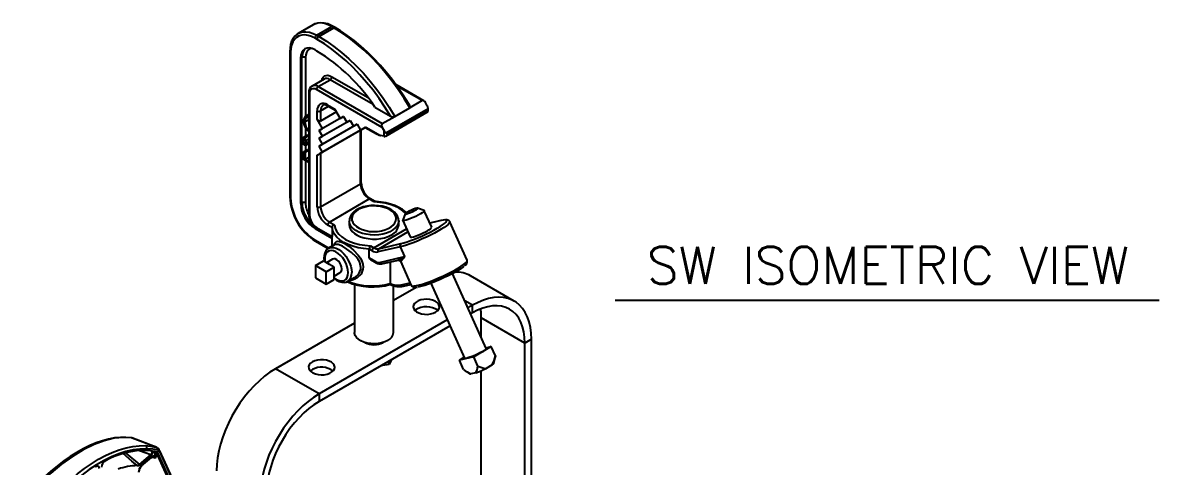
# Model space of a CAD drawing. Extents: x 6 to 134, y 1 to 99.
# Drawn here: x 10.71 to 33.74, y 86.35 to 95.33 of the extents above; entities that cross this region are included whole.
import ezdxf
from ezdxf.enums import TextEntityAlignment as Align

# ---------------------------------------------------------------- set-up
doc = ezdxf.new("R2010")
doc.units = 0
doc.header["$MEASUREMENT"] = 0
doc.layers.add('OBJECT', color=7, linetype='CONTINUOUS')
doc.styles.get("Standard").update_dxf_attribs({"font": 'SIMPLEX'})

msp = doc.modelspace()

# ---------------------------------------------------------------- linework, layer by layer
at = {"layer": 'OBJECT'}
for p, q in [((16.597, 95.287), (16.292, 95.111)), ((16.667, 95.073), (16.972, 95.25)), ((16.707, 95.05), (17.012, 95.227)), ((17.012, 95.227), (16.972, 95.25)), ((17.037, 95.229), (16.997, 95.252)), ((16.672, 94.989), (16.632, 95.012)), ((16.667, 95.073), (16.707, 95.05)), ((16.122, 94.747), (16.122, 91.803)), ((16.137, 94.726), (16.137, 91.783)), ((16.672, 94.754), (16.632, 94.777)), ((16.367, 94.624), (16.34, 94.609)), ((16.34, 94.609), (16.34, 91.665)), ((16.367, 91.681), (16.367, 94.624)), ((16.438, 94.624), (16.438, 93.426)), ((16.974, 94.235), (17.706, 93.813)), ((16.814, 94.186), (16.572, 94.046)), ((16.697, 94.034), (16.939, 94.174)), ((16.697, 94.034), (17.995, 93.284)), ((17.811, 93.671), (16.939, 94.174)), ((18.837, 93.747), (18.27, 94.075)), ((18.803, 93.751), (18.292, 94.046)), ((16.505, 93.912), (16.505, 91.448)), ((16.52, 93.891), (16.52, 91.428)), ((17.993, 93.204), (16.661, 93.973)), ((16.675, 93.378), (16.675, 93.541)), ((16.745, 93.541), (16.908, 93.635)), ((16.745, 93.541), (16.745, 93.337)), ((16.887, 93.664), (17.028, 93.582)), ((16.897, 93.641), (17.043, 93.557)), ((17.028, 93.582), (17.139, 93.391)), ((17.847, 93.619), (18.16, 93.438)), ((18.066, 93.033), (18.923, 93.528)), ((18.067, 93.096), (18.923, 93.591)), ((18.908, 93.543), (18.101, 93.077)), ((18.101, 93.07), (18.908, 93.536)), ((18.246, 93.429), (18.552, 93.606)), ((18.803, 93.751), (18.552, 93.606)), ((18.908, 93.644), (18.871, 93.711)), ((18.908, 93.536), (18.908, 93.543)), ((18.923, 93.528), (18.923, 93.592)), ((16.426, 93.321), (16.497, 93.362)), ((16.505, 93.47), (16.439, 93.432)), ((16.454, 93.438), (16.505, 93.468)), ((16.454, 93.438), (16.47, 93.405)), ((16.47, 93.405), (16.463, 93.398)), ((16.47, 93.405), (16.505, 93.426)), ((16.505, 93.411), (16.497, 93.362)), ((16.497, 93.362), (16.505, 93.31)), ((16.785, 93.187), (16.675, 93.378)), ((17.208, 93.431), (16.716, 93.147)), ((17.345, 93.351), (16.716, 92.988)), ((17.064, 93.521), (16.745, 93.337)), ((17.208, 93.431), (16.785, 93.187)), ((17.345, 93.351), (16.785, 93.028)), ((17.139, 93.391), (17.207, 93.431)), ((17.207, 93.431), (17.139, 93.391)), ((17.207, 93.431), (17.276, 93.311)), ((17.276, 93.311), (17.345, 93.351)), ((17.345, 93.351), (17.276, 93.311)), ((17.345, 93.351), (17.414, 93.232)), ((17.995, 93.284), (18.246, 93.429)), ((16.438, 93.204), (16.438, 93.035)), ((17.483, 93.272), (16.716, 92.829)), ((16.716, 93.147), (16.785, 93.187)), ((16.785, 93.028), (16.716, 93.147)), ((17.553, 93.153), (16.745, 92.686)), ((17.483, 93.272), (16.785, 92.868)), ((17.648, 93.207), (16.785, 92.709)), ((17.414, 93.232), (17.483, 93.272)), ((17.483, 93.272), (17.414, 93.232)), ((17.483, 93.272), (17.552, 93.152)), ((17.552, 93.152), (17.663, 93.216)), ((17.648, 93.208), (17.552, 93.152)), ((17.553, 92.065), (17.553, 93.153)), ((17.648, 93.207), (17.568, 93.161)), ((17.568, 92.085), (17.568, 93.161)), ((17.648, 93.208), (17.876, 93.076)), ((17.663, 93.216), (17.956, 93.047)), ((17.993, 93.204), (18.03, 93.137)), ((18.03, 93.028), (18.03, 93.137)), ((18.101, 93.077), (18.101, 93.07)), ((16.406, 93.017), (16.477, 93.058)), ((16.406, 92.858), (16.406, 93.017)), ((16.406, 93.017), (16.433, 93.001)), ((16.433, 92.842), (16.406, 92.858)), ((16.433, 93.001), (16.504, 93.042)), ((16.433, 93.001), (16.433, 92.935)), ((16.433, 92.935), (16.504, 92.976)), ((16.433, 92.935), (16.505, 92.894)), ((16.505, 92.867), (16.433, 92.908)), ((16.433, 92.908), (16.433, 92.842)), ((16.433, 92.842), (16.49, 92.875)), ((16.438, 92.845), (16.438, 92.741)), ((16.477, 93.058), (16.504, 93.042)), ((16.504, 93.042), (16.504, 92.976)), ((16.504, 92.976), (16.505, 92.975)), ((16.716, 92.988), (16.785, 93.028)), ((16.785, 92.868), (16.716, 92.988)), ((16.716, 92.829), (16.785, 92.868)), ((18.03, 93.028), (17.956, 93.047)), ((16.406, 92.722), (16.477, 92.763)), ((16.406, 92.552), (16.406, 92.722)), ((16.406, 92.722), (16.433, 92.707)), ((16.433, 92.707), (16.504, 92.748)), ((16.433, 92.707), (16.433, 92.564)), ((16.477, 92.763), (16.504, 92.748)), ((16.504, 92.748), (16.504, 92.604)), ((16.675, 92.646), (16.785, 92.709)), ((16.675, 91.599), (16.675, 92.646)), ((16.785, 92.709), (16.716, 92.829)), ((16.745, 92.686), (16.745, 91.599)), ((16.505, 92.495), (16.406, 92.552)), ((16.433, 92.564), (16.504, 92.604)), ((16.433, 92.564), (16.505, 92.522)), ((16.438, 92.534), (16.438, 91.681)), ((16.504, 92.604), (16.505, 92.603)), ((16.745, 91.599), (17.553, 92.065)), ((16.922, 91.293), (17.73, 91.759)), ((17.832, 91.7), (17.73, 91.759)), ((17.848, 91.707), (17.755, 91.761)), ((16.367, 91.681), (16.34, 91.665)), ((18.46, 91.46), (18.409, 91.331)), ((18.842, 91.526), (18.712, 91.574)), ((18.997, 91.187), (18.847, 91.522)), ((16.976, 91.18), (16.887, 91.231)), ((16.922, 91.293), (17.025, 91.233)), ((17.327, 91.318), (17.327, 91.236)), ((18.327, 91.236), (18.327, 91.318)), ((18.409, 91.326), (18.559, 90.991)), ((19.191, 91.325), (18.959, 91.272)), ((19.182, 91.322), (18.96, 91.271)), ((19.715, 90.518), (19.365, 91.298)), ((16.658, 91.176), (16.632, 91.161)), ((16.632, 91.161), (16.974, 90.963)), ((16.661, 91.183), (16.976, 91.001)), ((16.672, 91.16), (16.974, 90.985)), ((16.976, 91.18), (16.976, 91.001)), ((17.822, 90.773), (18.485, 91.156)), ((17.923, 90.751), (18.514, 91.092)), ((16.632, 90.925), (16.911, 90.764)), ((16.642, 90.903), (16.898, 90.755)), ((16.901, 90.758), (16.907, 90.762)), ((17.035, 90.836), (16.907, 90.762)), ((16.974, 90.985), (16.974, 90.8)), ((17.753, 90.813), (17.822, 90.773)), ((18.359, 90.79), (17.908, 90.686)), ((17.923, 90.751), (18.374, 90.856)), ((18.359, 90.79), (18.448, 90.592)), ((16.988, 90.541), (16.863, 90.469)), ((17.731, 90.565), (17.731, 90.744)), ((17.787, 90.712), (17.731, 90.744)), ((17.731, 90.565), (17.858, 90.492)), ((17.753, 90.535), (17.868, 90.469)), ((17.939, 90.475), (18.448, 90.592)), ((16.639, 90.411), (16.801, 90.505)), ((16.857, 90.285), (16.639, 90.411)), ((16.639, 90.411), (16.639, 90.16)), ((16.893, 90.452), (16.801, 90.505)), ((16.857, 90.285), (17.019, 90.379)), ((16.928, 90.432), (16.893, 90.452)), ((17.019, 90.379), (16.928, 90.432)), ((17.019, 90.274), (17.019, 90.379)), ((17.986, 90.446), (18.317, 90.523)), ((18.152, 90.485), (18.152, 90.051)), ((18.352, 90.514), (18.35, 90.515)), ((18.352, 90.514), (18.361, 90.501)), ((18.361, 90.501), (18.582, 90.009)), ((18.365, 90.496), (18.361, 90.501)), ((16.639, 90.16), (16.857, 90.034)), ((16.857, 90.034), (16.857, 90.285)), ((16.857, 90.034), (17.019, 90.128)), ((17.019, 90.233), (17.019, 90.274)), ((17.019, 90.199), (17.144, 90.271)), ((17.019, 90.128), (17.019, 90.233)), ((17.295, 90.091), (17.434, 90.171)), ((20.099, 88.733), (19.418, 90.25)), ((20.668, 89.691), (19.785, 90.202)), ((17.432, 90.028), (17.432, 89.056)), ((18.152, 90.048), (18.152, 90.051)), ((18.222, 89.056), (18.222, 90.007)), ((18.684, 89.97), (18.222, 89.703)), ((18.379, 90.02), (18.559, 90.062)), ((18.425, 89.992), (18.575, 90.026)), ((18.98, 90.053), (19.662, 88.536)), ((19.824, 89.608), (19.665, 89.7)), ((19.824, 89.608), (19.731, 89.554)), ((19.824, 89.454), (19.786, 89.432)), ((19.824, 89.454), (19.824, 89.608)), ((17.432, 89.247), (15.829, 88.322)), ((19.313, 89.312), (16.713, 87.812)), ((19.368, 89.191), (16.713, 87.658)), ((20.885, 88.842), (20.001, 89.352)), ((20.001, 88.951), (20.001, 89.352)), ((20.202, 88.77), (19.849, 88.566)), ((20.094, 88.745), (20.202, 88.77)), ((20.287, 88.581), (20.202, 88.77)), ((21.018, 88.918), (20.885, 88.842)), ((20.885, 83.684), (20.885, 88.842)), ((21.018, 83.761), (21.018, 88.918)), ((18.179, 88.504), (18.133, 88.406)), ((18.133, 88.406), (18.133, 88.478)), ((19.849, 88.566), (19.559, 88.499)), ((19.559, 88.499), (19.654, 88.554)), ((19.644, 88.31), (19.559, 88.499)), ((19.934, 88.377), (19.849, 88.566)), ((20.259, 88.437), (20.282, 88.551)), ((20.287, 88.581), (20.28, 88.548)), ((16.713, 87.812), (15.829, 88.322)), ((18.133, 88.406), (17.963, 88.38)), ((19.743, 88.24), (19.777, 88.22)), ((19.892, 88.242), (19.787, 88.218)), ((20.001, 83.806), (20.001, 88.284)), ((20.225, 88.402), (20.098, 88.329)), ((16.713, 87.812), (16.713, 87.658)), ((12.908, 86.925), (12.906, 86.925)), ((13.411, 86.734), (12.928, 86.919)), ((12.8, 86.616), (13.073, 86.383)), ((13.303, 86.58), (13.075, 86.661)), ((13.18, 86.675), (13.219, 86.698)), ((13.396, 86.555), (13.386, 86.637)), ((13.399, 86.642), (13.409, 86.556)), ((13.413, 86.637), (13.411, 86.638)), ((13.83, 85.726), (13.418, 86.626)), ((13.481, 86.66), (13.43, 86.631)), ((13.43, 86.631), (13.849, 85.718)), ((13.476, 86.671), (13.474, 86.676)), ((13.478, 86.676), (13.476, 86.68)), ((13.478, 86.676), (13.478, 86.676)), ((13.929, 85.683), (13.481, 86.66)), ((13.931, 85.688), (13.483, 86.664)), ((12.376, 86.456), (12.366, 86.45)), ((13.073, 86.383), (13.303, 86.58)), ((13.311, 86.569), (13.081, 86.372)), ((13.117, 86.354), (13.32, 86.527)), ((13.118, 86.361), (13.321, 86.534)), ((13.32, 86.527), (13.319, 86.527)), ((13.394, 86.51), (13.33, 86.535))]:
    msp.add_line(p, q, dxfattribs=at)
at = {"layer": 'OBJECT', "color": 1}
msp.add_line((22.712, 89.71), (33.743, 89.71), dxfattribs=at)
at = {"layer": 'OBJECT', "flags": 128}
for points in [[(16.295, 95.112), (16.32, 95.124), (16.38, 95.142), (16.447, 95.145), (16.517, 95.135), (16.591, 95.111), (16.667, 95.073)], [(16.997, 95.252), (16.96, 95.272), (16.889, 95.302), (16.819, 95.32), (16.751, 95.326), (16.687, 95.32), (16.628, 95.302), (16.595, 95.284)], [(16.972, 95.25), (16.897, 95.287), (16.823, 95.311), (16.752, 95.322), (16.686, 95.318), (16.625, 95.301), (16.597, 95.287)], [(18.552, 93.606), (18.438, 93.793), (18.316, 93.975), (18.189, 94.151), (18.055, 94.319), (17.916, 94.479), (17.773, 94.63), (17.625, 94.772), (17.475, 94.903), (17.322, 95.023), (17.168, 95.131), (17.012, 95.227)], [(18.559, 93.635), (18.525, 93.693), (18.421, 93.858), (18.311, 94.019), (18.196, 94.175), (18.076, 94.325), (17.952, 94.469), (17.825, 94.605), (17.694, 94.734), (17.56, 94.854), (17.424, 94.966), (17.286, 95.069), (17.147, 95.163), (17.037, 95.229)], [(16.296, 95.111), (16.27, 95.097), (16.225, 95.057), (16.188, 95.009), (16.158, 94.951), (16.137, 94.886), (16.125, 94.813), (16.122, 94.747)], [(16.632, 95.012), (16.561, 95.047), (16.492, 95.07), (16.426, 95.079), (16.364, 95.076), (16.307, 95.06), (16.257, 95.031), (16.215, 94.99), (16.181, 94.938), (16.157, 94.876), (16.142, 94.805), (16.137, 94.726)], [(18.16, 93.438), (18.049, 93.618), (17.931, 93.792), (17.807, 93.959), (17.677, 94.12), (17.543, 94.273), (17.404, 94.418), (17.262, 94.553), (17.117, 94.678), (16.97, 94.793), (16.821, 94.897), (16.672, 94.989)], [(16.707, 95.05), (16.862, 94.954), (17.016, 94.846), (17.169, 94.726), (17.32, 94.595), (17.467, 94.454), (17.611, 94.303), (17.75, 94.143), (17.883, 93.974), (18.011, 93.799), (18.132, 93.617), (18.246, 93.429)], [(16.632, 94.777), (16.575, 94.803), (16.52, 94.816), (16.47, 94.814), (16.426, 94.797), (16.389, 94.767), (16.362, 94.725), (16.346, 94.671), (16.34, 94.609)], [(16.566, 94.806), (16.552, 94.804), (16.513, 94.79), (16.481, 94.764), (16.457, 94.726), (16.443, 94.679), (16.438, 94.624)], [(16.767, 94.159), (16.779, 94.197), (16.798, 94.228), (16.824, 94.25), (16.857, 94.262), (16.893, 94.264), (16.933, 94.254), (16.974, 94.235)], [(16.453, 93.388), (16.435, 93.37), (16.426, 93.321)], [(18.467, 91.469), (18.41, 91.521), (18.336, 91.57), (18.251, 91.613), (18.156, 91.648), (18.053, 91.674), (17.944, 91.691), (17.832, 91.7)], [(18.484, 91.481), (18.466, 91.499), (18.403, 91.547), (18.331, 91.589), (18.25, 91.626), (18.163, 91.657), (18.07, 91.681), (17.973, 91.697), (17.874, 91.707), (17.845, 91.708)], [(17.509, 91.543), (17.457, 91.507), (17.417, 91.466), (17.391, 91.422), (17.378, 91.376), (17.38, 91.33), (17.396, 91.284), (17.426, 91.241), (17.469, 91.202), (17.523, 91.167), (17.587, 91.139), (17.659, 91.118), (17.737, 91.104), (17.817, 91.099), (17.897, 91.102), (17.976, 91.114), (18.049, 91.133), (18.115, 91.159), (18.172, 91.192), (18.218, 91.231), (18.252, 91.273), (18.271, 91.318), (18.277, 91.365), (18.268, 91.411), (18.245, 91.456), (18.208, 91.497), (18.159, 91.534), (18.1, 91.566), (18.031, 91.59), (17.956, 91.608), (17.877, 91.617), (17.797, 91.618), (17.717, 91.611), (17.641, 91.595), (17.571, 91.572), (17.509, 91.543)], [(18.326, 91.321), (18.322, 91.36), (18.306, 91.408), (18.279, 91.453), (18.24, 91.495), (18.191, 91.532), (18.132, 91.565), (18.065, 91.591), (17.993, 91.611), (17.917, 91.623), (17.838, 91.628), (17.76, 91.625), (17.683, 91.615), (17.609, 91.598), (17.541, 91.573), (17.484, 91.545)], [(18.842, 91.526), (18.846, 91.523), (18.844, 91.513), (18.83, 91.498), (18.803, 91.479), (18.767, 91.456), (18.722, 91.432), (18.672, 91.407), (18.619, 91.383), (18.567, 91.361), (18.518, 91.344), (18.476, 91.33), (18.442, 91.323), (18.42, 91.321), (18.409, 91.325), (18.409, 91.331)], [(18.506, 91.495), (18.478, 91.478), (18.462, 91.464), (18.46, 91.456), (18.471, 91.454), (18.495, 91.459), (18.529, 91.469), (18.569, 91.485), (18.611, 91.503), (18.651, 91.523), (18.683, 91.542), (18.706, 91.558), (18.715, 91.569), (18.71, 91.574), (18.692, 91.573), (18.663, 91.565), (18.626, 91.552), (18.584, 91.534), (18.543, 91.515), (18.506, 91.495)], [(17.025, 91.233), (17.039, 91.169), (17.069, 91.106), (17.115, 91.047), (17.175, 90.992), (17.249, 90.942), (17.334, 90.9), (17.429, 90.865), (17.533, 90.838), (17.641, 90.821), (17.753, 90.813)], [(18.327, 91.321), (18.327, 91.312), (18.318, 91.263), (18.295, 91.216), (18.258, 91.172), (18.209, 91.132), (18.149, 91.097), (18.08, 91.069), (18.003, 91.048), (17.922, 91.035), (17.838, 91.029), (17.753, 91.033), (17.67, 91.044), (17.592, 91.063), (17.521, 91.09), (17.459, 91.123), (17.407, 91.162), (17.367, 91.205), (17.34, 91.251), (17.328, 91.3), (17.327, 91.318)], [(17.327, 91.236), (17.332, 91.194), (17.352, 91.146), (17.385, 91.101), (17.431, 91.06), (17.489, 91.024), (17.556, 90.994), (17.631, 90.971), (17.711, 90.956), (17.795, 90.948), (17.88, 90.949), (17.963, 90.959), (18.042, 90.976), (18.116, 91.001), (18.18, 91.032)], [(19.365, 91.298), (19.365, 91.286), (19.353, 91.267), (19.33, 91.242), (19.294, 91.214), (19.247, 91.181), (19.19, 91.146), (19.124, 91.108), (19.051, 91.068), (18.973, 91.029), (18.89, 90.989), (18.806, 90.951), (18.721, 90.914), (18.638, 90.881), (18.559, 90.851), (18.485, 90.826), (18.418, 90.805), (18.359, 90.79)], [(18.374, 90.856), (18.431, 90.871), (18.496, 90.891), (18.569, 90.916), (18.646, 90.945), (18.727, 90.978), (18.808, 91.014), (18.89, 91.051), (18.968, 91.09), (19.042, 91.128), (19.109, 91.165), (19.168, 91.201), (19.217, 91.234), (19.256, 91.263), (19.27, 91.275)], [(19.27, 91.275), (19.283, 91.288), (19.298, 91.308), (19.299, 91.322), (19.288, 91.331), (19.264, 91.334), (19.229, 91.331), (19.182, 91.322)], [(19.191, 91.325), (19.189, 91.325), (19.182, 91.322)], [(19.364, 91.298), (19.362, 91.304), (19.344, 91.323), (19.325, 91.333), (19.304, 91.338), (19.273, 91.339), (19.23, 91.333), (19.191, 91.325)], [(17.731, 90.744), (17.616, 90.754), (17.505, 90.773), (17.399, 90.801), (17.301, 90.837), (17.213, 90.881), (17.137, 90.932), (17.074, 90.988), (17.026, 91.049), (16.993, 91.113), (16.976, 91.18)], [(18.559, 90.991), (18.56, 90.99), (18.57, 90.986), (18.593, 90.988), (18.626, 90.995), (18.669, 91.009), (18.717, 91.026), (18.77, 91.048), (18.822, 91.072), (18.873, 91.097), (18.917, 91.121)], [(16.907, 90.762), (16.922, 90.769), (16.964, 90.78), (17.012, 90.777), (17.062, 90.762), (17.114, 90.735), (17.166, 90.697), (17.215, 90.649), (17.26, 90.593), (17.3, 90.53), (17.332, 90.465), (17.356, 90.397), (17.37, 90.331), (17.375, 90.268)], [(17.021, 90.828), (17.028, 90.857), (17.064, 90.897), (17.093, 90.903), (17.13, 90.899), (17.172, 90.885), (17.22, 90.863), (17.316, 90.803), (17.414, 90.724), (17.509, 90.623), (17.552, 90.563), (17.583, 90.5), (17.602, 90.438), (17.607, 90.376), (17.604, 90.341), (17.564, 90.238), (17.488, 90.161), (17.437, 90.134), (17.382, 90.118), (17.338, 90.116)], [(17.435, 90.174), (17.444, 90.177), (17.518, 90.246), (17.558, 90.338), (17.561, 90.369), (17.54, 90.471), (17.537, 90.478), (17.506, 90.534), (17.464, 90.587), (17.371, 90.676), (17.277, 90.746), (17.186, 90.801), (17.102, 90.837), (17.043, 90.839), (17.038, 90.834)], [(16.901, 90.756), (16.879, 90.742), (16.85, 90.707), (16.829, 90.665), (16.816, 90.615), (16.813, 90.558), (16.818, 90.497), (16.819, 90.495)], [(17.304, 90.268), (17.3, 90.327), (17.285, 90.388), (17.262, 90.451), (17.23, 90.511), (17.192, 90.567), (17.149, 90.617), (17.102, 90.658), (17.054, 90.688), (17.006, 90.707), (16.961, 90.714), (16.92, 90.708), (16.885, 90.69), (16.857, 90.66), (16.838, 90.62), (16.828, 90.571), (16.828, 90.515), (16.832, 90.487)], [(17.176, 90.343), (17.171, 90.383), (17.157, 90.425), (17.135, 90.466), (17.106, 90.501), (17.074, 90.528), (17.041, 90.545), (17.011, 90.548), (16.988, 90.541)], [(18.448, 90.592), (18.448, 90.592), (18.426, 90.564), (18.402, 90.531), (18.384, 90.506), (18.374, 90.496), (18.365, 90.496)], [(18.316, 90.522), (18.321, 90.523), (18.344, 90.519), (18.35, 90.514)], [(18.582, 90.009), (18.589, 90.002), (18.61, 89.997), (18.644, 89.998), (18.69, 90.006), (18.746, 90.019), (18.811, 90.038), (18.885, 90.062), (18.964, 90.092), (19.048, 90.125), (19.134, 90.161), (19.221, 90.2), (19.306, 90.24), (19.387, 90.281), (19.463, 90.321), (19.531, 90.36), (19.591, 90.397), (19.64, 90.43), (19.677, 90.46), (19.703, 90.485), (19.715, 90.505), (19.715, 90.518)], [(19.648, 90.393), (19.637, 90.384), (19.595, 90.354), (19.541, 90.319), (19.479, 90.283), (19.408, 90.245), (19.332, 90.206), (19.251, 90.167), (19.169, 90.13), (19.086, 90.095), (19.006, 90.063), (18.929, 90.035), (18.859, 90.011), (18.796, 89.993), (18.743, 89.98), (18.725, 89.977)], [(17.019, 90.163), (17.054, 90.138), (17.102, 90.113), (17.149, 90.1), (17.192, 90.099), (17.23, 90.112), (17.262, 90.136), (17.285, 90.171), (17.3, 90.216), (17.304, 90.268)], [(17.019, 90.148), (17.066, 90.114), (17.119, 90.087), (17.172, 90.072), (17.219, 90.069), (17.262, 90.077), (17.296, 90.093)], [(18.158, 90.031), (18.157, 90.031), (18.155, 90.036), (18.153, 90.045), (18.152, 90.048)], [(18.583, 90.01), (18.585, 90.004), (18.602, 89.985), (18.621, 89.974), (18.643, 89.969), (18.672, 89.968), (18.708, 89.972)], [(19.075, 89.469), (19.114, 89.497), (19.14, 89.529), (19.152, 89.564), (19.15, 89.599), (19.134, 89.634), (19.105, 89.665), (19.064, 89.692), (19.014, 89.712), (18.956, 89.725), (18.895, 89.73), (18.834, 89.727), (18.775, 89.716), (18.723, 89.697), (18.679, 89.672), (18.647, 89.642), (18.628, 89.608), (18.622, 89.573), (18.631, 89.537), (18.654, 89.504), (18.689, 89.475), (18.735, 89.452), (18.79, 89.435), (18.849, 89.425), (18.911, 89.424), (18.971, 89.432), (19.027, 89.447), (19.075, 89.469)], [(21.018, 88.918), (21.013, 89.043), (20.998, 89.16), (20.973, 89.269), (20.937, 89.37), (20.893, 89.461), (20.839, 89.541), (20.777, 89.61), (20.707, 89.667), (20.629, 89.712), (20.544, 89.745), (20.453, 89.764), (20.357, 89.77), (20.256, 89.764), (20.151, 89.744), (20.044, 89.711), (19.935, 89.665), (19.824, 89.608)], [(19.117, 89.5), (19.105, 89.512), (19.064, 89.538), (19.014, 89.559), (18.956, 89.572), (18.895, 89.577), (18.834, 89.574), (18.775, 89.563), (18.723, 89.544), (18.679, 89.519), (18.658, 89.5)], [(20.885, 88.842), (20.88, 88.959), (20.865, 89.069), (20.839, 89.171), (20.804, 89.264), (20.76, 89.347), (20.706, 89.419), (20.644, 89.48), (20.574, 89.528), (20.497, 89.565), (20.414, 89.588), (20.324, 89.598), (20.23, 89.595), (20.132, 89.579), (20.031, 89.55), (19.928, 89.508), (19.824, 89.454)], [(20.001, 89.352), (19.996, 89.469), (19.988, 89.534)], [(18.106, 88.895), (18.048, 88.867), (17.982, 88.847), (17.911, 88.833), (17.836, 88.828), (17.761, 88.831), (17.689, 88.843), (17.621, 88.862), (17.561, 88.888), (17.511, 88.92), (17.472, 88.957), (17.445, 88.997), (17.433, 89.04), (17.432, 89.056)], [(16.579, 88.461), (16.54, 88.433), (16.514, 88.401), (16.502, 88.366), (16.504, 88.33), (16.52, 88.296), (16.549, 88.265), (16.59, 88.238), (16.64, 88.218), (16.698, 88.204), (16.759, 88.199), (16.82, 88.202), (16.878, 88.214), (16.931, 88.232), (16.975, 88.257), (17.007, 88.288), (17.026, 88.321), (17.032, 88.357), (17.023, 88.392), (17, 88.425), (16.965, 88.454), (16.919, 88.478), (16.864, 88.495), (16.805, 88.504), (16.743, 88.505), (16.683, 88.498), (16.627, 88.483), (16.579, 88.461)], [(20.02, 88.667), (19.975, 88.642), (19.925, 88.617), (19.872, 88.594), (19.82, 88.572), (19.771, 88.554), (19.729, 88.541), (19.695, 88.533), (19.673, 88.531), (19.662, 88.536), (19.662, 88.536)], [(20.225, 88.402), (20.263, 88.491), (20.287, 88.581)], [(15.829, 88.322), (15.719, 88.252), (15.61, 88.172), (15.503, 88.081), (15.398, 87.98), (15.297, 87.87), (15.201, 87.753), (15.11, 87.628), (15.025, 87.498), (14.947, 87.363), (14.877, 87.224), (14.815, 87.083), (14.761, 86.941), (14.716, 86.799), (14.681, 86.658), (14.656, 86.52), (14.641, 86.385), (14.636, 86.255)], [(16.579, 88.307), (16.54, 88.279), (16.536, 88.276)], [(19.892, 88.242), (19.917, 88.302), (19.934, 88.377)], [(19.777, 88.22), (19.78, 88.219), (19.787, 88.218)], [(16.713, 87.812), (16.603, 87.742), (16.494, 87.662), (16.387, 87.57), (16.282, 87.47), (16.181, 87.36), (16.085, 87.242), (15.994, 87.118), (15.909, 86.988), (15.831, 86.853), (15.761, 86.714), (15.698, 86.573), (15.645, 86.431), (15.6, 86.289), (15.565, 86.148), (15.54, 86.009), (15.525, 85.874), (15.52, 85.744)], [(16.713, 87.658), (16.609, 87.592), (16.506, 87.515), (16.405, 87.428), (16.307, 87.331), (16.213, 87.225), (16.124, 87.112), (16.04, 86.992), (15.963, 86.866), (15.893, 86.737), (15.831, 86.605), (15.778, 86.471), (15.733, 86.336), (15.698, 86.203), (15.673, 86.072), (15.658, 85.944), (15.653, 85.821)], [(12.905, 86.923), (12.799, 86.933), (12.686, 86.933), (12.569, 86.922), (12.447, 86.899), (12.322, 86.866), (12.195, 86.822), (12.065, 86.767), (11.935, 86.703), (11.803, 86.63), (11.672, 86.548), (11.542, 86.458), (11.411, 86.359), (11.28, 86.252), (11.15, 86.137), (11.021, 86.014), (10.894, 85.884), (10.771, 85.746), (10.707, 85.671)], [(12.922, 86.921), (12.748, 86.933), (12.56, 86.914), (12.361, 86.865), (12.152, 86.787), (11.935, 86.681), (11.715, 86.548), (11.495, 86.392), (11.275, 86.212), (11.061, 86.013), (10.895, 85.841), (10.736, 85.659)], [(12.922, 86.921), (12.909, 86.925), (12.908, 86.925)], [(13.399, 86.738), (13.273, 86.787), (12.922, 86.921)], [(12.922, 86.921), (12.928, 86.92), (12.928, 86.919)], [(11.285, 85.664), (11.413, 85.809), (11.545, 85.946), (11.68, 86.075), (11.818, 86.194), (11.957, 86.303), (12.098, 86.401), (12.24, 86.489), (12.382, 86.565), (12.523, 86.629), (12.663, 86.682), (12.801, 86.722), (12.936, 86.749), (13.068, 86.764), (13.195, 86.766)], [(13.219, 86.698), (13.083, 86.695), (12.943, 86.678), (12.8, 86.646), (12.653, 86.601), (12.505, 86.541), (12.355, 86.467), (12.205, 86.38), (12.055, 86.281), (11.907, 86.169), (11.76, 86.046), (11.617, 85.912), (11.477, 85.768), (11.341, 85.614)], [(13.411, 86.638), (13.287, 86.662), (13.17, 86.67)], [(13.18, 86.675), (13.297, 86.668), (13.424, 86.646)], [(13.195, 86.766), (13.294, 86.758), (13.399, 86.738)], [(13.476, 86.671), (13.343, 86.693), (13.219, 86.698)], [(13.303, 86.58), (13.315, 86.592), (13.324, 86.607), (13.33, 86.622), (13.332, 86.637), (13.329, 86.648), (13.324, 86.654)], [(13.474, 86.676), (13.475, 86.677), (13.476, 86.678), (13.476, 86.679), (13.476, 86.68), (13.476, 86.68), (13.476, 86.68), (13.475, 86.681), (13.474, 86.681), (13.473, 86.681)], [(13.483, 86.664), (13.482, 86.667), (13.478, 86.676)], [(13.028, 86.362), (12.919, 86.455), (12.743, 86.604)], [(13.32, 86.527), (13.331, 86.536), (13.352, 86.546), (13.368, 86.547), (13.371, 86.545)], [(12.177, 86.342), (12.202, 86.353), (12.224, 86.354), (12.241, 86.343), (12.252, 86.323), (12.255, 86.301)], [(13.081, 86.372), (13.056, 86.355), (13.031, 86.349)]]:
    msp.add_lwpolyline(points, dxfattribs=at)
at = {"layer": 'OBJECT'}
for centre, radius, start, end in [((16.987, 95.229), 0.0252, 65.6949, 125.6156), ((17.027, 95.206), 0.0257, 66.4043, 124.8949), ((16.708, 95.009), 0.0768, 122.6054, 177.3945), ((16.748, 94.986), 0.0768, 122.6054, 177.3945), ((16.145, 94.748), 0.0236, 183.4725, 247.8327), ((16.58, 94.643), 0.214, 131.0981, 185.1338), ((14.706, 91.542), 3.765, 33.4707, 58.5356), ((16.402, 94.556), 0.0769, 62.6095, 117.3906), ((16.898, 94.239), 0.0768, 302.6053, 357.3946), ((16.652, 93.922), 0.147, 123.0162, 183.9298), ((16.606, 93.905), 0.0873, 50.7973, 189.2138), ((16.624, 93.935), 0.123, 53.6621, 115.4023), ((16.738, 93.969), 0.0768, 122.6061, 177.3938), ((16.866, 94.072), 0.126, 54.3823, 114.3075), ((16.53, 93.914), 0.0251, 185.7109, 245.624), ((16.804, 93.562), 0.131, 50.7969, 189.214), ((16.71, 93.61), 0.0769, 242.6095, 297.3906), ((16.868, 93.555), 0.123, 124.8684, 186.3129), ((16.835, 93.563), 0.0995, 51.5363, 112.1286), ((16.91, 93.66), 0.0234, 171.805, 236.8828), ((18.544, 93.623), 0.0188, 294.3793, 40.145), ((16.493, 93.352), 0.0949, 114.3855, 188.3527), ((16.672, 93.338), 0.273, 179.9121, 232.2609), ((16.654, 93.32), 0.228, 179.8496, 229.179), ((18.212, 93.518), 0.0955, 237.2413, 291.0621), ((17.543, 92.088), 0.0251, 294.375, 354.3042), ((17.937, 92.082), 0.384, 182.6054, 237.3946), ((17.972, 92.103), 0.405, 182.5022, 237.4973), ((17.239, 91.848), 1.118, 182.2816, 237.7185), ((16.147, 91.806), 0.0251, 185.6957, 245.6246), ((17.207, 91.829), 1.071, 182.4871, 237.5129), ((16.402, 91.612), 0.0769, 62.6095, 117.3906), ((17.744, 91.739), 0.0245, 64.6568, 126.4263), ((17.85, 91.687), 0.0217, 104.256, 145.4504), ((16.973, 91.694), 0.633, 182.6054, 237.3945), ((17.005, 91.71), 0.638, 182.6498, 229.6447), ((16.954, 91.698), 0.517, 181.8867, 209.3009), ((17.135, 91.62), 0.461, 182.6054, 237.3946), ((16.71, 91.667), 0.0769, 242.6095, 297.3906), ((17.129, 91.616), 0.384, 182.6054, 237.3946), ((17.592, 91.304), 0.264, 114.2279, 176.9379), ((16.859, 91.46), 0.354, 181.96, 238.0403), ((16.53, 91.451), 0.0251, 185.6948, 245.6254), ((16.827, 91.442), 0.307, 182.6054, 237.3945), ((16.964, 91.228), 0.0768, 122.6053, 177.3946), ((17.038, 91.172), 0.0626, 102.3657, 173.0457), ((18.082, 91.258), 0.246, 293.6248, 355.0551), ((16.684, 91.179), 0.0234, 171.805, 236.8828), ((16.937, 90.996), 0.0396, 343.4643, 6.733), ((18.87, 91.259), 0.146, 288.7898, 330.4668), ((16.655, 90.922), 0.0238, 172.5419, 236.1601), ((17.852, 90.743), 0.121, 144.9363, 179.6527), ((17.863, 90.708), 0.0768, 122.6053, 177.3946), ((17.9, 90.893), 0.143, 236.6993, 279.2316), ((18.405, 90.814), 0.0515, 126.297, 207.8016), ((17.766, 90.568), 0.0349, 185.5265, 249.475), ((17.881, 90.855), 0.171, 236.6987, 279.2316), ((17.954, 90.71), 0.0515, 126.2983, 207.8), ((18.092, 91.128), 0.643, 290.3369, 303.6129), ((16.838, 90.316), 0.147, 52.0306, 67.9747), ((17.1, 90.334), 0.0765, 304.8217, 6.4902), ((17.921, 90.588), 0.114, 236.6985, 279.2323), ((17.881, 90.489), 0.0235, 171.9737, 236.7299), ((17.955, 90.605), 0.162, 237.3874, 280.718), ((17.979, 90.488), 0.0423, 198.605, 278.8724), ((18.321, 90.476), 0.0488, 24.1569, 50.3663), ((19.619, 90.491), 0.0985, 296.405, 15.1093), ((16.874, 90.254), 0.147, 352.0283, 7.9717), ((17.794, 91.236), 1.259, 245.9738, 286.949), ((17.189, 90.246), 0.187, 304.6649, 7.0235), ((17.795, 91.318), 1.32, 248.0111, 285.7119), ((19.484, 89.67), 0.611, 60.5039, 90.8476), ((18.312, 90.377), 0.363, 243.8084, 280.5069), ((18.347, 90.395), 0.41, 242.582, 280.955), ((18.42, 90.035), 0.0437, 200.0828, 277.3948), ((18.027, 89.074), 0.196, 293.8671, 354.8128), ((17.827, 89.217), 0.407, 243.0152, 296.9849), ((19.973, 88.805), 0.146, 288.7898, 330.4668), ((16.763, 87.97), 0.384, 52.6344, 118.7035), ((20.026, 88.749), 0.582, 228.9691, 245.8003), ((19.334, 89.852), 1.704, 289.0974, 296.6119), ((20.137, 88.769), 0.442, 242.5598, 264.8234), ((20.188, 88.473), 0.0804, 297.6956, 332.9507), ((12.892, 86.826), 0.1, 68.9758, 80.8942), ((13.207, 84.951), 1.72, 91.2288, 118.8945), ((13.217, 84.95), 1.726, 91.2288, 118.8946), ((13.172, 86.678), 0.00823, 280.7691, 344.4437), ((13.169, 86.719), 0.0537, 336.7067, 60.9289), ((13.258, 86.636), 0.0859, 308.3284, 6.1868), ((13.301, 86.597), 0.0645, 48.9577, 78.1144), ((13.351, 86.643), 0.00833, 85.0617, 162.4991), ((13.177, 85.611), 1.047, 78.4785, 80.8747), ((13.397, 86.63), 0.0127, 113.0651, 143.2556), ((13.367, 86.623), 0.12, 26.3063, 74.2842), ((13.367, 86.62), 0.122, 30.2328, 75.0782), ((13.41, 86.652), 0.0149, 278.4963, 333.6424), ((13.417, 86.647), 0.0212, 272.6256, 309.8109), ((13.473, 86.675), 0.00473, 296.5764, 7.5442), ((13.479, 86.664), 0.00469, 296.3718, 7.0301), ((12.463, 86.325), 0.158, 120.3816, 178.1585), ((12.378, 86.46), 0.00459, 243.7659, 7.5872), ((13.292, 86.563), 0.02, 17.6761, 58.0316), ((13.314, 86.531), 0.00679, 319.2217, 22.4241), ((13.336, 86.553), 0.0732, 323.1428, 2.0438), ((13.321, 86.534), 0.0779, 341.3506, 15.0527), ((13.404, 86.543), 0.0142, 68.4085, 123.9335), ((13.071, 85.023), 1.339, 91.8512, 108.5666), ((13.019, 86.438), 0.0768, 276.4069, 314.1184), ((13.02, 86.353), 0.0117, 340.1862, 47.9584), ((13.215, 86.236), 0.152, 129.685, 181.3277), ((13.062, 86.366), 0.02, 17.6778, 58.0299), ((13.112, 86.358), 0.00679, 319.2232, 22.4226)]:
    msp.add_arc(centre, radius, start, end, dxfattribs=at)
for centre, major_axis, ratio, start_param, end_param in [((18.836, 93.691), (-0.0326, 0.0603), 0.595383, 4.729283, 6.30008), ((18.873, 93.623), (-0.0348, 0.0642), 0.558702, 3.910079, 4.727266), ((18.873, 93.564), (0.0354, 0.0612), 0.577335, 4.71243, 5.466039), ((18.873, 93.556), (0.05, -0.0289), 0.00007, 6.283145, 7.068624), ((16.71, 93.398), (-0.0354, 0.0612), 0.577335, 1.570756, 3.141552), ((17.518, 93.132), (0.05, 0.0289), 0.00007, 6.283145, 7.068543), ((17.698, 93.236), (0.05, 0.0289), 0.00007, 2.356154, 3.141633), ((17.991, 93.067), (0.132, -0.027), 0.206185, 3.699612, 4.485092), ((18.028, 93.224), (-0.0326, 0.0603), 0.595383, 0.016894, 1.587691), ((18.066, 93.157), (-0.0348, 0.0642), 0.558702, 1.585674, 2.402861), ((18.066, 93.09), (0.0354, 0.0612), 0.577335, 3.41167, 4.71243), ((18.066, 93.097), (0.05, -0.0289), 0.00007, 0.785439, 1.539048), ((18.066, 93.048), (0.0498, 0.0096), 0.40502, 3.849247, 4.119283), ((16.71, 92.666), (0.05, 0.0289), 0.00007, 0.785358, 2.356154), ((13.774, 86.609), (-0.346, 0.385), 0.561109, 1.037481, 1.065091), ((13.78, 86.614), (-0.34, 0.377), 0.56047, 1.027063, 1.06296), ((13.831, 86.643), (-0.34, 0.377), 0.56047, 1.035912, 1.06296), ((13.34, 86.453), (0.058, 0.1), 0.573148, 0.034766, 1.024558), ((13.325, 86.462), (0.0512, 0.0814), 0.576972, 5.647922, 6.392711), ((13.138, 86.281), (0.0584, 0.0996), 0.577768, 1.031955, 2.484686)]:
    msp.add_ellipse(centre, major_axis=major_axis, ratio=ratio, start_param=start_param, end_param=end_param, dxfattribs=at)

# ---------------------------------------------------------------- texts
at = {"layer": 'OBJECT', "color": 1}
msp.add_text('SW ISOMETRIC VIEW', height=0.75, dxfattribs=at).set_placement((28.244, 90.041), align=Align.CENTER)

doc.saveas('drawing.dxf')
